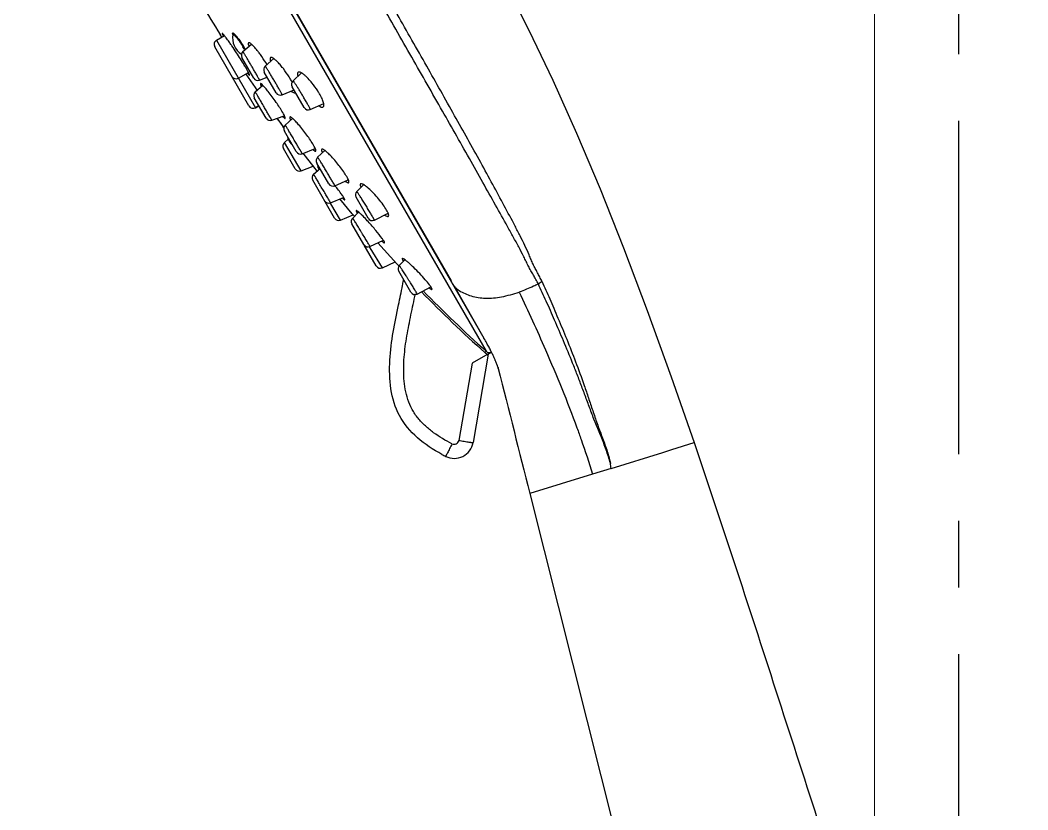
# Model space of a CAD drawing. Extents: x -5853 to -5433, y -3863 to -3269.
# Drawn here: x -5564.06 to -5537.6, y -3645.49 to -3624.75 of the extents above; entities that cross this region are included whole.
import ezdxf

# ---------------------------------------------------------------- set-up
doc = ezdxf.new("R2010")
doc.units = 0
doc.header["$LTSCALE"] = 7
doc.linetypes.add('CENTER', pattern=[2, 1.25, -0.25, 0.25, -0.25])
doc.layers.get('0').update_dxf_attribs({"color": 2, "linetype": 'CONTINUOUS'})
doc.layers.add('CL', color=1, linetype='CENTER')
doc.layers.add('DWG', color=7, linetype='CONTINUOUS')

msp = doc.modelspace()

# ---------------------------------------------------------------- linework, layer by layer
at = {"color": 7, "linetype": 'Continuous', "lineweight": 15}
msp.add_line((-5541.62848, -3572.46319), (-5541.62848, -3730.36303), dxfattribs=at)
at = {"layer": 'CL'}
msp.add_line((-5539.42849, -3501.39997), (-5539.42849, -3747.50424), dxfattribs=at)
at = {"layer": 'DWG', "linetype": 'Continuous'}
for p, q in [((-5564.06284, -3612.01146), (-5551.88653, -3633.10145)), ((-5564.03795, -3612.30439), (-5551.82998, -3633.44922)), ((-5563.62338, -3612.75896), (-5552.74579, -3631.60306)), ((-5558.76536, -3625.19955), (-5558.80774, -3625.13231)), ((-5558.4756, -3625.13353), (-5558.47557, -3625.13336)), ((-5558.90753, -3625.28163), (-5558.69865, -3625.16103)), ((-5558.90753, -3625.28163), (-5557.88404, -3627.05437)), ((-5558.21426, -3625.5801), (-5557.99186, -3625.38471)), ((-5558.05479, -3627.00862), (-5558.95328, -3625.45238)), ((-5557.92815, -3626.27663), (-5558.23999, -3625.7365)), ((-5557.6285, -3625.96111), (-5557.40509, -3625.76186)), ((-5558.33253, -3626.27756), (-5558.0695, -3626.1257)), ((-5558.12421, -3626.17474), (-5558.13292, -3626.16201)), ((-5557.88541, -3626.52356), (-5558.12421, -3626.17474)), ((-5557.33981, -3626.66024), (-5557.65352, -3626.11688)), ((-5556.89691, -3626.34705), (-5556.67319, -3626.14248)), ((-5557.88939, -3626.63773), (-5557.69024, -3626.46581)), ((-5557.77508, -3626.33083), (-5557.57445, -3626.25384)), ((-5557.83766, -3626.5933), (-5557.88541, -3626.52356)), ((-5557.18447, -3626.71355), (-5556.87183, -3626.58656)), ((-5556.60429, -3627.04995), (-5556.92078, -3626.50178)), ((-5557.60685, -3627.33018), (-5557.91592, -3626.79485)), ((-5557.88404, -3627.05437), (-5557.79557, -3627.0033)), ((-5557.79557, -3627.0033), (-5557.88404, -3627.05437)), ((-5556.44568, -3627.10188), (-5556.09302, -3626.94694)), ((-5557.45455, -3627.38469), (-5557.1327, -3627.26365)), ((-5557.10114, -3627.51237), (-5556.90796, -3627.33677)), ((-5557.13968, -3627.57852), (-5557.15775, -3627.554)), ((-5556.81325, -3628.20769), (-5557.12523, -3627.66732)), ((-5557.12234, -3627.96747), (-5557.0239, -3627.88161)), ((-5557.12234, -3627.96747), (-5557.0239, -3627.88161)), ((-5556.68645, -3628.71387), (-5557.12234, -3627.96747)), ((-5556.83931, -3628.65959), (-5557.14843, -3628.12417)), ((-5556.65812, -3628.2611), (-5556.31491, -3628.12261)), ((-5556.56705, -3628.33008), (-5556.62903, -3628.24944)), ((-5556.31842, -3628.65358), (-5556.56705, -3628.33008)), ((-5556.25185, -3628.35264), (-5556.06441, -3628.17577)), ((-5556.68645, -3628.71387), (-5556.36613, -3628.59152)), ((-5556.68645, -3628.71387), (-5556.36613, -3628.59152)), ((-5555.96005, -3629.05006), (-5556.27418, -3628.50598)), ((-5556.35738, -3628.80343), (-5556.18906, -3628.64693)), ((-5556.26658, -3628.719), (-5556.31842, -3628.65358)), ((-5556.2666, -3628.71897), (-5556.31842, -3628.65358)), ((-5555.80664, -3629.95118), (-5556.38038, -3628.95743)), ((-5555.80132, -3629.10194), (-5555.44649, -3628.94587)), ((-5555.22436, -3629.2553), (-5555.04413, -3629.07505)), ((-5555.90478, -3629.57707), (-5555.91905, -3629.55318)), ((-5555.91177, -3629.55088), (-5555.56927, -3629.40811)), ((-5555.64983, -3630.00386), (-5555.90478, -3629.57707)), ((-5555.3415, -3629.83912), (-5555.66765, -3629.44896)), ((-5554.92641, -3629.95612), (-5555.24401, -3629.40602)), ((-5555.64983, -3630.00386), (-5555.32002, -3629.86482)), ((-5555.64983, -3630.00386), (-5555.32002, -3629.86482)), ((-5555.28545, -3629.90615), (-5555.3415, -3629.83912)), ((-5555.33201, -3629.95052), (-5555.17487, -3629.7966)), ((-5554.76244, -3630.00555), (-5554.39903, -3629.82557)), ((-5555.03807, -3630.64699), (-5555.3526, -3630.1022)), ((-5554.71426, -3631.20784), (-5555.02903, -3630.66264)), ((-5554.8757, -3630.72964), (-5554.89192, -3630.70305)), ((-5554.87706, -3630.69788), (-5554.52471, -3630.5348)), ((-5554.16834, -3631.15269), (-5554.67189, -3630.59897)), ((-5554.55274, -3631.25842), (-5554.8757, -3630.72964)), ((-5554.55274, -3631.25842), (-5554.21632, -3631.09997)), ((-5554.55274, -3631.25842), (-5554.21632, -3631.09997)), ((-5554.16351, -3631.158), (-5554.16834, -3631.15269)), ((-5554.11749, -3631.20711), (-5554.16351, -3631.158)), ((-5554.11691, -3631.20773), (-5554.16351, -3631.158)), ((-5554.10682, -3631.19825), (-5553.96251, -3631.04515)), ((-5553.80512, -3631.89826), (-5554.12381, -3631.34626)), ((-5553.63761, -3631.94589), (-5553.27757, -3631.75363)), ((-5552.66748, -3631.73938), (-5552.65354, -3631.76367)), ((-5552.65332, -3631.76363), (-5551.88654, -3633.10146)), ((-5551.8625, -3633.14339), (-5551.88654, -3633.10146)), ((-5551.78587, -3633.52616), (-5552.19531, -3633.76291)), ((-5551.7702, -3633.52681), (-5552.17149, -3635.84765)), ((-5551.82998, -3633.44922), (-5551.86293, -3633.48559)), ((-5551.68456, -3633.47769), (-5551.77026, -3633.52718)), ((-5552.19531, -3633.76291), (-5552.54546, -3635.78913)), ((-5551.52156, -3633.85695), (-5551.52676, -3633.84222)), ((-5551.51733, -3633.86926), (-5551.52156, -3633.85695)), ((-5551.51409, -3633.87893), (-5551.51733, -3633.86926)), ((-5551.51419, -3633.87872), (-5551.50905, -3633.89918)), ((-5551.51159, -3633.88659), (-5551.51409, -3633.87893)), ((-5551.50977, -3633.89227), (-5551.51159, -3633.88659)), ((-5551.50865, -3633.89585), (-5551.50977, -3633.89227)), ((-5551.50806, -3633.89782), (-5551.50865, -3633.89585)), ((-5551.50774, -3633.89886), (-5551.50806, -3633.89782)), ((-5551.50775, -3633.89885), (-5551.50774, -3633.89886)), ((-5546.95085, -3636.03109), (-5546.36635, -3635.84871)), ((-5548.54082, -3636.52365), (-5547.19062, -3636.10551)), ((-5547.19062, -3636.10551), (-5546.95085, -3636.03109)), ((-5548.5446, -3636.52491), (-5549.03059, -3636.67467)), ((-5549.03154, -3636.67488), (-5550.682, -3637.18231)), ((-5550.68189, -3637.18274), (-5543.79273, -3664.53469))]:
    msp.add_line(p, q, dxfattribs=at)
for points in [[(-5551.33445, -3623.76714), (-5550.70565, -3625.01634), (-5550.07943, -3626.3312), (-5549.45645, -3627.71829), (-5548.83595, -3629.18446), (-5548.21653, -3630.73504), (-5547.59517, -3632.37642), (-5546.96673, -3634.11781), (-5546.36622, -3635.84909)], [(-5558.47559, -3625.1335), (-5558.47509, -3625.12894), (-5558.47509, -3625.12816)], [(-5551.57464, -3633.71888), (-5551.58095, -3633.70379), (-5551.58764, -3633.688), (-5551.59471, -3633.67154), (-5551.60217, -3633.65441), (-5551.61003, -3633.63661), (-5551.6183, -3633.61813), (-5551.62698, -3633.59897), (-5551.6361, -3633.57914), (-5551.64565, -3633.55864), (-5551.65564, -3633.53746), (-5551.66609, -3633.51562), (-5551.67699, -3633.49312), (-5551.68835, -3633.46996), (-5551.70018, -3633.44617), (-5551.71247, -3633.42174), (-5551.72525, -3633.39667), (-5551.7385, -3633.37097), (-5551.75226, -3633.34463), (-5551.76651, -3633.31767), (-5551.78127, -3633.29008), (-5551.79653, -3633.26188), (-5551.81229, -3633.23307), (-5551.82855, -3633.20371), (-5551.84528, -3633.17382), (-5551.8625, -3633.14339)], [(-5551.553, -3633.77243), (-5551.55789, -3633.76006), (-5551.56312, -3633.74702), (-5551.5687, -3633.7333), (-5551.57464, -3633.71888)], [(-5551.52676, -3633.84222), (-5551.53289, -3633.82528), (-5551.53636, -3633.81591), (-5551.5401, -3633.80593), (-5551.54411, -3633.79535), (-5551.54842, -3633.78417), (-5551.553, -3633.77243)]]:
    msp.add_lwpolyline(points, dxfattribs=at)
for centre, radius, start, end in [((-5524.97274, -3603.8546), 39.96934, 210.822063, 212.164429), ((-5557.9843, -3625.22641), 0.5, 169.276823, 237.353495), ((-5558.84503, -3625.38988), 0.125, 120, 210), ((-5565.88052, -3630.47238), 8.93519, 34.342895, 34.969192), ((-5567.95224, -3631.88169), 11.44082, 33.249307, 34.317281), ((-5558.13174, -3625.674), 0.125, 131.303217, 210), ((-5560.37741, -3626.78337), 2.54084, 30.039019, 31.606219), ((-5560.57216, -3626.91021), 2.7914, 30.03901, 31.606206), ((-5560.01112, -3626.57023), 2.11706, 29.244884, 30.007841), ((-5560.24569, -3626.71958), 2.41335, 29.712165, 30.001145), ((-5560.19609, -3627.43674), 3.02009, 36.105958, 37.993094), ((-5560.54454, -3627.68988), 3.45078, 31.650291, 36.092293), ((-5560.27106, -3627.52036), 3.12902, 30.751488, 31.635707), ((-5557.54527, -3626.05438), 0.125, 131.729983, 210), ((-5558.39503, -3626.16931), 0.125, 210, 300), ((-5557.81989, -3626.21413), 0.125, 210, 290.995997), ((-5558.67658, -3627.31328), 1.98608, 27.984207, 30.044821), ((-5556.81253, -3626.43927), 0.125, 132.44138, 210), ((-5557.80768, -3626.73233), 0.125, 130.80315, 210), ((-5557.23156, -3626.59775), 0.125, 210, 292.107303), ((-5557.94654, -3626.94612), 0.125, 210, 300), ((-5556.49603, -3626.98746), 0.125, 210, 293.718893), ((-5557.49858, -3627.2677), 0.125, 210, 290.610906), ((-5524.89743, -3603.79686), 40.06407, 215.978329, 216.413493), ((-5524.89954, -3603.79841), 40.06146, 215.978365, 216.368683), ((-5557.01699, -3627.6048), 0.125, 132.270409, 210), ((-5556.56704, -3627.68117), 0.5, 192.432735, 227.221256), ((-5557.04017, -3628.06169), 0.125, 131.09406, 209.993544), ((-5556.70498, -3628.14521), 0.125, 210, 291.973326), ((-5556.16594, -3628.44345), 0.125, 133.337143, 210), ((-5556.73106, -3628.59708), 0.125, 210.006384, 290.905707), ((-5556.27216, -3628.89488), 0.125, 132.915641, 210), ((-5555.85179, -3628.98758), 0.125, 210, 293.741386), ((-5561.66573, -3633.76068), 7.49443, 37.667339, 38.462727), ((-5555.13577, -3629.34349), 0.125, 135.002458, 210), ((-5555.96, -3629.43556), 0.125, 210, 292.628362), ((-5561.4962, -3632.73876), 6.43055, 30.014844, 30.262368), ((-5555.6984, -3629.88866), 0.125, 210.006371, 292.859364), ((-5555.24437, -3630.03965), 0.125, 134.405741, 210), ((-5554.81814, -3629.89364), 0.125, 210, 296.345499), ((-5554.92978, -3630.58454), 0.125, 210, 294.83642), ((-5554.92077, -3630.60015), 0.125, 206.101434, 209.993228), ((-5558.18832, -3632.57289), 3.80574, 30.020885, 30.440635), ((-5554.60601, -3631.14533), 0.125, 210.006418, 295.22152), ((-5554.01559, -3631.28371), 0.125, 136.694387, 210), ((-5566.07839, -3629.45765), 12.26712, 349.361341, 349.951029), ((-5564.86065, -3629.67512), 11.03011, 349.959591, 350.107975), ((-5610.57766, -3664.91922), 66.74198, 29.8107048, 29.9456689), ((-5551.91019, -3630.89947), 1.13991, 229.3048, 236.771673), ((-5553.69683, -3631.83581), 0.125, 210, 298.101791), ((-5555.70017, -3633.09966), 2.36406, 30.029938, 30.708628), ((-5525.27864, -3604.12889), 39.6048, 224.498153, 227.837231), ((-5525.27764, -3604.12823), 39.55688, 224.518761, 227.836813), ((-5551.74608, -3633.35674), 0.12487, 227.78479, 300.038723), ((-5553.38252, -3630.76592), 3.18877, 300.047144, 300.555511), ((-5552.66418, -3635.76245), 0.5, 243.369405, 350.19), ((-5552.66863, -3635.76784), 0.12499, 243.36358, 350.194305), ((-5550.96162, -3632.36603), 4.29927, 241.900833, 243.375404)]:
    msp.add_arc(centre, radius, start, end, dxfattribs=at)
for points, knots in [([(-5550.45687, -3631.6833), (-5550.47765, -3631.64303), (-5550.51955, -3631.56375), (-5550.57503, -3631.46693), (-5550.6216, -3631.39188), (-5550.66551, -3631.3146), (-5550.71753, -3631.21445), (-5550.77814, -3631.09103), (-5550.86102, -3630.9215), (-5550.97208, -3630.70592), (-5551.11624, -3630.44419), (-5551.32074, -3630.07893), (-5551.58693, -3629.60076), (-5551.92026, -3629.00359), (-5552.40071, -3628.1522), (-5553.03806, -3627.02805), (-5553.84067, -3625.621), (-5554.5348, -3624.40505), (-5555.10745, -3623.40819), (-5555.54162, -3622.64718), (-5555.97953, -3621.88358), (-5556.56599, -3620.86956), (-5557.28212, -3619.61179), (-5558.13239, -3618.13975), (-5558.9465, -3616.72671), (-5560.26388, -3614.44108), (-5561.3108, -3612.63044), (-5562.09757, -3611.26361)], [0, 0, 0, 0, 0.00578359, 0.01144327, 0.01423743, 0.01705482, 0.02278499, 0.02863758, 0.03460327, 0.04686928, 0.05958303, 0.07273613, 0.10029588, 0.1294299, 0.16002095, 0.22506385, 0.29435812, 0.36676105, 0.40375823, 0.4410833, 0.47858321, 0.5161031, 0.5905853, 0.66330395, 0.73306438, 0.79871883, 1, 1, 1, 1]), ([(-5550.36325, -3631.61297), (-5550.38191, -3631.57443), (-5550.41939, -3631.49833), (-5550.47761, -3631.38621), (-5550.53983, -3631.27663), (-5550.59397, -3631.16116), (-5550.64642, -3631.04184), (-5550.71715, -3630.8774), (-5550.81048, -3630.66786), (-5550.93582, -3630.41584), (-5551.11659, -3630.06895), (-5551.35624, -3629.6203), (-5551.65593, -3629.06256), (-5552.08951, -3628.2733), (-5552.66833, -3627.23643), (-5553.39973, -3625.94065), (-5554.16821, -3624.58644), (-5554.9651, -3623.19385), (-5555.50047, -3622.2524), (-5555.77265, -3621.77946)], [0, 0, 0, 0, 0.01144208, 0.02266748, 0.03375538, 0.0451005, 0.05672429, 0.06858619, 0.09293645, 0.11800735, 0.14378484, 0.19746756, 0.25392581, 0.31297696, 0.43810304, 0.57124782, 0.71059128, 0.85418608, 1, 1, 1, 1]), ([(-5558.75798, -3625.10112), (-5558.7599, -3625.10219), (-5558.75863, -3625.11196), (-5558.75364, -3625.12522), (-5558.74298, -3625.1496), (-5558.73389, -3625.1674), (-5558.72847, -3625.17783)], [0, 0, 0, 0, 0.07932022, 0.26901899, 0.57684944, 1, 1, 1, 1]), ([(-5558.55848, -3625.3513), (-5558.58369, -3625.31529), (-5558.61982, -3625.26454), (-5558.66617, -3625.20226), (-5558.69449, -3625.16568), (-5558.71751, -3625.13742), (-5558.73621, -3625.11649), (-5558.74736, -3625.10589), (-5558.75585, -3625.09993), (-5558.75798, -3625.10112)], [0, 0, 0, 0, 0.40992391, 0.58062342, 0.72465491, 0.83984765, 0.92432128, 0.97726002, 1, 1, 1, 1]), ([(-5558.47611, -3625.13406), (-5558.47836, -3625.12737), (-5558.48157, -3625.11584), (-5558.48412, -3625.10207), (-5558.48119, -3625.09065), (-5558.46979, -3625.09089), (-5558.45861, -3625.09851), (-5558.44279, -3625.11117), (-5558.42382, -3625.13036), (-5558.41024, -3625.14539), (-5558.4029, -3625.15387)], [0, 0, 0, 0, 0.14580542, 0.24324123, 0.29932539, 0.35161489, 0.44259618, 0.58152697, 0.7682791, 1, 1, 1, 1]), ([(-5558.47556, -3625.13333), (-5558.47519, -3625.13148), (-5558.47352, -3625.12749), (-5558.46617, -3625.12699), (-5558.45831, -3625.13107), (-5558.448, -3625.13836), (-5558.43554, -3625.14957), (-5558.41429, -3625.1711), (-5558.38391, -3625.20653), (-5558.34413, -3625.25763), (-5558.30092, -3625.31759), (-5558.25664, -3625.3831), (-5558.22767, -3625.42866), (-5558.21345, -3625.45177)], [0, 0, 0, 0, 0.01329193, 0.02602639, 0.04595083, 0.0754127, 0.11476627, 0.16376949, 0.2884191, 0.44316918, 0.6198154, 0.80884117, 1, 1, 1, 1]), ([(-5558.4029, -3625.15387), (-5558.39799, -3625.15953), (-5558.37637, -3625.18512), (-5558.35579, -3625.21159), (-5558.34018, -3625.23239)], [0, 0, 0, 0, 0.22372994, 1, 1, 1, 1]), ([(-5558.34018, -3625.23239), (-5558.32797, -3625.24868), (-5558.27708, -3625.31864), (-5558.22946, -3625.39096), (-5558.19481, -3625.4473)], [0, 0, 0, 0, 0.23536076, 1, 1, 1, 1]), ([(-5558.06802, -3625.35179), (-5558.07596, -3625.35885), (-5558.07574, -3625.39612), (-5558.0666, -3625.42395), (-5558.05979, -3625.44363)], [0, 0, 0, 0, 0.33799906, 1, 1, 1, 1]), ([(-5557.816, -3625.57768), (-5557.84427, -3625.54155), (-5557.88565, -3625.49113), (-5557.94136, -3625.43123), (-5557.97628, -3625.3971), (-5558.00758, -3625.37127), (-5558.03386, -3625.35306), (-5558.05988, -3625.34455), (-5558.06802, -3625.35179)], [0, 0, 0, 0, 0.39600658, 0.5630413, 0.70505142, 0.81982003, 0.90601497, 1, 1, 1, 1]), ([(-5558.12296, -3626.0287), (-5558.14059, -3625.99817), (-5558.22475, -3625.8564), (-5558.31329, -3625.71727), (-5558.38436, -3625.60888)], [0, 0, 0, 0, 0.21381735, 1, 1, 1, 1]), ([(-5557.9058, -3626.09642), (-5557.92293, -3626.06675), (-5557.95796, -3626.00635), (-5558.0107, -3625.91615), (-5558.06245, -3625.8283), (-5558.10359, -3625.75904), (-5558.1337, -3625.70877), (-5558.15331, -3625.67625), (-5558.17052, -3625.64794), (-5558.18507, -3625.62427), (-5558.19546, -3625.6076), (-5558.20229, -3625.5969), (-5558.20625, -3625.59079), (-5558.20933, -3625.58625), (-5558.21178, -3625.58264), (-5558.21304, -3625.58127), (-5558.21403, -3625.57991), (-5558.21424, -3625.58009)], [0, 0, 0, 0, 0.17086392, 0.34815466, 0.52106346, 0.6792905, 0.74986993, 0.81329997, 0.86864892, 0.91507628, 0.95187599, 0.96650096, 0.97852464, 0.98789497, 0.99459205, 0.99860843, 1, 1, 1, 1]), ([(-5557.48986, -3625.73698), (-5557.49891, -3625.74509), (-5557.50338, -3625.78368), (-5557.4945, -3625.81502), (-5557.48819, -3625.83577)], [0, 0, 0, 0, 0.35894534, 1, 1, 1, 1]), ([(-5557.25815, -3625.90006), (-5557.28361, -3625.87158), (-5557.32092, -3625.83221), (-5557.37136, -3625.78687), (-5557.4032, -3625.76174), (-5557.4316, -3625.74383), (-5557.4583, -3625.73099), (-5557.48179, -3625.72975), (-5557.48986, -3625.73698)], [0, 0, 0, 0, 0.38896858, 0.55152286, 0.68980876, 0.80256651, 0.88964249, 1, 1, 1, 1]), ([(-5557.15233, -3626.02834), (-5557.16115, -3626.01685), (-5557.19528, -3625.97316), (-5557.23086, -3625.93059), (-5557.25815, -3625.90006)], [0, 0, 0, 0, 0.26134714, 1, 1, 1, 1]), ([(-5558.03962, -3626.2026), (-5558.0383, -3626.20181), (-5558.03812, -3626.1958), (-5558.04098, -3626.18684), (-5558.04673, -3626.17165), (-5558.06054, -3626.14209), (-5558.08604, -3626.09348), (-5558.10938, -3626.05223), (-5558.12296, -3626.0287)], [0, 0, 0, 0, 0.02369139, 0.07466867, 0.15616994, 0.26817971, 0.58094553, 1, 1, 1, 1]), ([(-5558.09894, -3626.14314), (-5558.09152, -3626.1524), (-5558.07868, -3626.16811), (-5558.06059, -3626.18811), (-5558.04991, -3626.1983), (-5558.04161, -3626.20379), (-5558.03962, -3626.2026)], [0, 0, 0, 0, 0.41888366, 0.72619693, 0.91789192, 1, 1, 1, 1]), ([(-5557.7751, -3626.33084), (-5557.77473, -3626.33069), (-5557.77592, -3626.32852), (-5557.77671, -3626.32597), (-5557.77966, -3626.32039), (-5557.78323, -3626.31335), (-5557.78818, -3626.30413), (-5557.79682, -3626.2882), (-5557.81032, -3626.26385), (-5557.82946, -3626.22978), (-5557.85221, -3626.18972), (-5557.87803, -3626.14459), (-5557.89627, -3626.11292), (-5557.9058, -3626.09642)], [0, 0, 0, 0, 0.00446622, 0.01751668, 0.03921081, 0.06946044, 0.10815428, 0.15507485, 0.27241506, 0.41900312, 0.59175241, 0.78707219, 1, 1, 1, 1]), ([(-5557.31337, -3626.47687), (-5557.33061, -3626.44701), (-5557.36595, -3626.38628), (-5557.41935, -3626.29571), (-5557.47192, -3626.20765), (-5557.51387, -3626.13836), (-5557.54468, -3626.08816), (-5557.56478, -3626.05575), (-5557.58248, -3626.0276), (-5557.59752, -3626.0041), (-5557.60962, -3625.98567), (-5557.61795, -3625.97352), (-5557.62293, -3625.9667), (-5557.62561, -3625.9634), (-5557.62698, -3625.96184), (-5557.62824, -3625.96088), (-5557.62847, -3625.96109)], [0, 0, 0, 0, 0.1710365, 0.34849104, 0.52149294, 0.67970692, 0.75024032, 0.81360156, 0.86886488, 0.91519431, 0.95189231, 0.97844272, 0.98777173, 0.99444012, 0.99845876, 1, 1, 1, 1]), ([(-5556.95737, -3626.3189), (-5556.97148, -3626.29445), (-5557.03177, -3626.19453), (-5557.09846, -3626.09849), (-5557.15233, -3626.02834)], [0, 0, 0, 0, 0.24197261, 1, 1, 1, 1]), ([(-5556.76746, -3626.12707), (-5556.77769, -3626.13647), (-5556.78655, -3626.17637), (-5556.77863, -3626.21153), (-5556.77293, -3626.23343)], [0, 0, 0, 0, 0.3804433, 1, 1, 1, 1]), ([(-5556.65901, -3626.15026), (-5556.67053, -3626.14289), (-5556.69174, -3626.13064), (-5556.72231, -3626.11907), (-5556.74823, -3626.11633), (-5556.76261, -3626.12261), (-5556.76746, -3626.12707)], [0, 0, 0, 0, 0.34932988, 0.62366759, 0.83162827, 1, 1, 1, 1]), ([(-5556.56509, -3626.22465), (-5556.57334, -3626.21708), (-5556.6032, -3626.19055), (-5556.63479, -3626.16578), (-5556.65901, -3626.15026)], [0, 0, 0, 0, 0.28005578, 1, 1, 1, 1]), ([(-5557.75345, -3626.42131), (-5557.75561, -3626.42319), (-5557.75644, -3626.43267), (-5557.74927, -3626.45834), (-5557.73869, -3626.48131), (-5557.73013, -3626.49857)], [0, 0, 0, 0, 0.1040806, 0.29943994, 1, 1, 1, 1]), ([(-5557.54779, -3626.63148), (-5557.57281, -3626.59979), (-5557.61812, -3626.54426), (-5557.67812, -3626.47607), (-5557.71979, -3626.43671), (-5557.74174, -3626.42096), (-5557.75137, -3626.41951), (-5557.75345, -3626.42131)], [0, 0, 0, 0, 0.40628293, 0.71938785, 0.91846176, 0.97230338, 1, 1, 1, 1]), ([(-5557.18451, -3626.71356), (-5557.18411, -3626.7134), (-5557.18472, -3626.71115), (-5557.18569, -3626.7084), (-5557.18821, -3626.70273), (-5557.19167, -3626.69554), (-5557.19638, -3626.6862), (-5557.20479, -3626.67006), (-5557.21804, -3626.64545), (-5557.237, -3626.61109), (-5557.25965, -3626.57073), (-5557.28549, -3626.52531), (-5557.30379, -3626.49347), (-5557.31337, -3626.47687)], [0, 0, 0, 0, 0.00485546, 0.01794744, 0.03960817, 0.0697944, 0.10841201, 0.15525414, 0.2724519, 0.41894216, 0.59165252, 0.7869964, 1, 1, 1, 1]), ([(-5556.57171, -3626.86198), (-5556.58913, -3626.8318), (-5556.62496, -3626.77053), (-5556.6794, -3626.67935), (-5556.73325, -3626.59096), (-5556.77643, -3626.52161), (-5556.80827, -3626.47156), (-5556.82913, -3626.43933), (-5556.84753, -3626.41148), (-5556.86338, -3626.38815), (-5556.8759, -3626.37043), (-5556.8862, -3626.35672), (-5556.89139, -3626.35088), (-5556.89601, -3626.34623), (-5556.89688, -3626.34702)], [0, 0, 0, 0, 0.17137063, 0.3491379, 0.52230127, 0.68046061, 0.75089195, 0.81411257, 0.86921175, 0.91536608, 0.95189774, 0.97830932, 0.9942426, 1, 1, 1, 1]), ([(-5556.40231, -3626.40033), (-5556.41589, -3626.38361), (-5556.46721, -3626.32242), (-5556.5221, -3626.26407), (-5556.56509, -3626.22465)], [0, 0, 0, 0, 0.26967983, 1, 1, 1, 1]), ([(-5556.20404, -3626.68687), (-5556.2181, -3626.66253), (-5556.27855, -3626.56325), (-5556.34674, -3626.4687), (-5556.40231, -3626.40033)], [0, 0, 0, 0, 0.24189013, 1, 1, 1, 1]), ([(-5557.51731, -3627.27478), (-5557.53429, -3627.24537), (-5557.57125, -3627.18151), (-5557.62949, -3627.08118), (-5557.68125, -3626.99221), (-5557.72317, -3626.92029), (-5557.75339, -3626.86852), (-5557.78184, -3626.81984), (-5557.80791, -3626.7753), (-5557.83103, -3626.73587), (-5557.84824, -3626.7066), (-5557.86016, -3626.68638), (-5557.8676, -3626.67379), (-5557.87398, -3626.66304), (-5557.87926, -3626.65416), (-5557.88341, -3626.64726), (-5557.88617, -3626.64264), (-5557.8878, -3626.6401), (-5557.88858, -3626.6387), (-5557.88905, -3626.63826), (-5557.88929, -3626.63765), (-5557.88936, -3626.63771)], [0, 0, 0, 0, 0.13810874, 0.29999809, 0.47173173, 0.55666014, 0.63850299, 0.71548678, 0.78595079, 0.84836033, 0.90137326, 0.92398093, 0.94383354, 0.96081874, 0.97483063, 0.98580328, 0.99368627, 0.9964535, 0.99842966, 0.99961025, 1, 1, 1, 1]), ([(-5557.16858, -3627.18106), (-5557.22165, -3627.08915), (-5557.3444, -3626.90304), (-5557.47555, -3626.72296), (-5557.54779, -3626.63148)], [0, 0, 0, 0, 0.47657674, 1, 1, 1, 1]), ([(-5556.94684, -3626.61774), (-5556.92899, -3626.63173), (-5556.90138, -3626.65202), (-5556.86297, -3626.66391), (-5556.85104, -3626.65906)], [0, 0, 0, 0, 0.63783043, 1, 1, 1, 1]), ([(-5556.11187, -3627.03714), (-5556.10562, -3627.03439), (-5556.0937, -3627.02328), (-5556.08719, -3626.99695), (-5556.08857, -3626.96298), (-5556.09748, -3626.92059), (-5556.11389, -3626.87053), (-5556.14729, -3626.79029), (-5556.17974, -3626.72896), (-5556.20404, -3626.68687)], [0, 0, 0, 0, 0.0535716, 0.11880219, 0.20625006, 0.31904629, 0.45718502, 0.61889786, 1, 1, 1, 1]), ([(-5556.44575, -3627.10191), (-5556.44526, -3627.10169), (-5556.44519, -3627.09945), (-5556.44619, -3627.09625), (-5556.4482, -3627.09049), (-5556.45309, -3627.07919), (-5556.46225, -3627.06016), (-5556.4767, -3627.03214), (-5556.49536, -3626.99735), (-5556.51785, -3626.95659), (-5556.54367, -3626.91076), (-5556.56206, -3626.87869), (-5556.57171, -3626.86198)], [0, 0, 0, 0, 0.00580991, 0.01915046, 0.04085994, 0.07099958, 0.15622242, 0.27312249, 0.41933533, 0.59183254, 0.78704929, 1, 1, 1, 1]), ([(-5556.21928, -3627.00284), (-5556.19953, -3627.0161), (-5556.16727, -3627.03591), (-5556.12533, -3627.04306), (-5556.11187, -3627.03714)], [0, 0, 0, 0, 0.61809258, 1, 1, 1, 1]), ([(-5557.10631, -3627.33383), (-5557.10214, -3627.33224), (-5557.10221, -3627.31969), (-5557.10618, -3627.30647), (-5557.1161, -3627.27932), (-5557.13694, -3627.23748), (-5557.15681, -3627.20144), (-5557.16858, -3627.18106)], [0, 0, 0, 0, 0.07932806, 0.15969446, 0.27022761, 0.58078139, 1, 1, 1, 1]), ([(-5557.45458, -3627.3847), (-5557.45442, -3627.38463), (-5557.45521, -3627.38376), (-5557.45547, -3627.38262), (-5557.45697, -3627.38023), (-5557.45861, -3627.37713), (-5557.46092, -3627.37306), (-5557.46493, -3627.36594), (-5557.47123, -3627.35491), (-5557.48021, -3627.33921), (-5557.49105, -3627.32034), (-5557.50362, -3627.2985), (-5557.51257, -3627.28299), (-5557.51731, -3627.27478)], [0, 0, 0, 0, 0.00409277, 0.01635536, 0.03677772, 0.06533026, 0.10197735, 0.14663054, 0.25944988, 0.4027729, 0.57541293, 0.77528322, 1, 1, 1, 1]), ([(-5557.17585, -3627.28091), (-5557.16772, -3627.28935), (-5557.15328, -3627.30388), (-5557.13309, -3627.32148), (-5557.11894, -3627.33154), (-5557.10928, -3627.33496), (-5557.10631, -3627.33383)], [0, 0, 0, 0, 0.39527743, 0.69358685, 0.89249054, 1, 1, 1, 1]), ([(-5556.7202, -3628.14993), (-5556.73731, -3628.12029), (-5556.77469, -3628.05603), (-5556.83384, -3627.95522), (-5556.8866, -3627.86593), (-5556.92942, -3627.79384), (-5556.96033, -3627.74199), (-5556.98948, -3627.69328), (-5557.01625, -3627.64877), (-5557.04005, -3627.6094), (-5557.06037, -3627.57606), (-5557.07495, -3627.55235), (-5557.08455, -3627.537), (-5557.0901, -3627.52813), (-5557.09445, -3627.52158), (-5557.09777, -3627.51614), (-5557.0996, -3627.51434), (-5557.10078, -3627.51205), (-5557.10106, -3627.51231)], [0, 0, 0, 0, 0.1382135, 0.30023689, 0.47207788, 0.5570371, 0.63889243, 0.71587038, 0.78631098, 0.84868183, 0.90164183, 0.94403733, 0.96098569, 0.9749582, 0.98588984, 0.99373111, 0.99843583, 1, 1, 1, 1]), ([(-5556.9785, -3627.29955), (-5556.98105, -3627.30189), (-5556.98334, -3627.31185), (-5556.97768, -3627.33987), (-5556.96739, -3627.36353), (-5556.95897, -3627.38127)], [0, 0, 0, 0, 0.12000432, 0.31853319, 1, 1, 1, 1]), ([(-5556.75038, -3627.5002), (-5556.77747, -3627.46881), (-5556.82655, -3627.41402), (-5556.88709, -3627.35366), (-5556.92739, -3627.31962), (-5556.94946, -3627.30487), (-5556.96538, -3627.29657), (-5556.97597, -3627.29724), (-5556.9785, -3627.29955)], [0, 0, 0, 0, 0.40098783, 0.71123648, 0.82568565, 0.91077698, 0.96684788, 1, 1, 1, 1]), ([(-5556.35789, -3628.04017), (-5556.41087, -3627.94841), (-5556.53709, -3627.76437), (-5556.6741, -3627.58859), (-5556.75038, -3627.5002)], [0, 0, 0, 0, 0.47577344, 1, 1, 1, 1]), ([(-5556.30131, -3628.19798), (-5556.29646, -3628.196), (-5556.29385, -3628.18333), (-5556.29725, -3628.16825), (-5556.30576, -3628.14042), (-5556.32611, -3628.09729), (-5556.34598, -3628.0608), (-5556.35789, -3628.04017)], [0, 0, 0, 0, 0.09074936, 0.17179322, 0.28145619, 0.58747332, 1, 1, 1, 1]), ([(-5556.65821, -3628.26113), (-5556.65805, -3628.26105), (-5556.65852, -3628.26009), (-5556.65889, -3628.25893), (-5556.66017, -3628.25645), (-5556.66261, -3628.25163), (-5556.66716, -3628.24325), (-5556.67406, -3628.23076), (-5556.683, -3628.21488), (-5556.69382, -3628.19584), (-5556.70643, -3628.17383), (-5556.71543, -3628.1582), (-5556.7202, -3628.14993)], [0, 0, 0, 0, 0.00426877, 0.01649222, 0.03684238, 0.06531695, 0.14647809, 0.2592057, 0.40249479, 0.57516532, 0.77513033, 1, 1, 1, 1]), ([(-5556.38012, -3628.15026), (-5556.36438, -3628.16441), (-5556.34303, -3628.18254), (-5556.31587, -3628.19756), (-5556.30488, -3628.19943), (-5556.30131, -3628.19798)], [0, 0, 0, 0, 0.6745401, 0.87723536, 1, 1, 1, 1]), ([(-5556.14213, -3628.14602), (-5556.14933, -3628.15282), (-5556.14578, -3628.18887), (-5556.13459, -3628.21399), (-5556.12628, -3628.23225)], [0, 0, 0, 0, 0.33052739, 1, 1, 1, 1]), ([(-5555.89211, -3628.33534), (-5555.92117, -3628.30446), (-5555.96341, -3628.2615), (-5556.01945, -3628.21083), (-5556.05421, -3628.18219), (-5556.0849, -3628.16067), (-5556.11057, -3628.14587), (-5556.13478, -3628.13909), (-5556.14213, -3628.14602)], [0, 0, 0, 0, 0.39612866, 0.56271468, 0.70443328, 0.81912231, 0.90558993, 1, 1, 1, 1]), ([(-5555.86255, -3628.98976), (-5555.87978, -3628.95993), (-5555.91754, -3628.89534), (-5555.97755, -3628.79416), (-5556.04172, -3628.6872), (-5556.09542, -3628.59871), (-5556.13629, -3628.53202), (-5556.16372, -3628.48761), (-5556.18816, -3628.44838), (-5556.20907, -3628.41522), (-5556.22415, -3628.3917), (-5556.23413, -3628.3765), (-5556.23994, -3628.36779), (-5556.24446, -3628.36129), (-5556.2481, -3628.35615), (-5556.24991, -3628.35417), (-5556.25143, -3628.35226), (-5556.25173, -3628.35254)], [0, 0, 0, 0, 0.13833481, 0.30051823, 0.47247122, 0.639301, 0.71625066, 0.7866439, 0.84895428, 0.90184445, 0.94416547, 0.96107508, 0.97500857, 0.98590222, 0.99370836, 0.99838853, 1, 1, 1, 1]), ([(-5555.48909, -3628.86203), (-5555.51325, -3628.82018), (-5555.57043, -3628.73178), (-5555.70101, -3628.55296), (-5555.81242, -3628.41997), (-5555.89211, -3628.33534)], [0, 0, 0, 0, 0.21823952, 0.47495539, 1, 1, 1, 1]), ([(-5555.94196, -3629.49801), (-5555.95721, -3629.47185), (-5555.99294, -3629.41108), (-5556.0522, -3629.31088), (-5556.10826, -3629.21655), (-5556.15573, -3629.13691), (-5556.19109, -3629.0777), (-5556.22495, -3629.02113), (-5556.25641, -3628.96868), (-5556.28465, -3628.92175), (-5556.30582, -3628.88668), (-5556.32061, -3628.86231), (-5556.32988, -3628.84707), (-5556.33785, -3628.83403), (-5556.34448, -3628.82325), (-5556.3497, -3628.81486), (-5556.3532, -3628.80926), (-5556.35525, -3628.80617), (-5556.35627, -3628.8045), (-5556.35683, -3628.80395), (-5556.35719, -3628.80325), (-5556.35728, -3628.80333)], [0, 0, 0, 0, 0.11222716, 0.26128098, 0.43148558, 0.5189499, 0.60491302, 0.687096, 0.76333071, 0.83159909, 0.89008935, 0.91517514, 0.93726348, 0.9561917, 0.97184243, 0.9841244, 0.99294698, 0.99603699, 0.99824172, 0.99956032, 1, 1, 1, 1]), ([(-5556.24998, -3628.60116), (-5556.25137, -3628.60242), (-5556.25069, -3628.60942), (-5556.24858, -3628.61426), (-5556.24702, -3628.61784)], [0, 0, 0, 0, 0.32518985, 1, 1, 1, 1]), ([(-5556.24675, -3628.60056), (-5556.24737, -3628.60045), (-5556.24852, -3628.60036), (-5556.24961, -3628.60082), (-5556.24998, -3628.60116)], [0, 0, 0, 0, 0.5594276, 1, 1, 1, 1]), ([(-5556.24702, -3628.61784), (-5556.24628, -3628.61954), (-5556.24248, -3628.62772), (-5556.23812, -3628.63561), (-5556.23454, -3628.6418)], [0, 0, 0, 0, 0.20647121, 1, 1, 1, 1]), ([(-5556.19797, -3628.63829), (-5556.20794, -3628.62882), (-5556.22126, -3628.61643), (-5556.23792, -3628.6044), (-5556.24418, -3628.601), (-5556.24675, -3628.60056)], [0, 0, 0, 0, 0.6650691, 0.87356765, 1, 1, 1, 1]), ([(-5556.23454, -3628.6418), (-5556.23325, -3628.64405), (-5556.22734, -3628.65408), (-5556.22116, -3628.66394), (-5556.21627, -3628.67155)], [0, 0, 0, 0, 0.2231943, 1, 1, 1, 1]), ([(-5555.80146, -3629.102), (-5555.80128, -3629.10191), (-5555.80147, -3629.10092), (-5555.80229, -3629.09863), (-5555.80503, -3629.09278), (-5555.80967, -3629.08379), (-5555.81652, -3629.07105), (-5555.82533, -3629.05509), (-5555.84082, -3629.02754), (-5555.8535, -3629.00545), (-5555.86255, -3628.98976)], [0, 0, 0, 0, 0.00479112, 0.0171272, 0.06593529, 0.14699295, 0.25959172, 0.40275303, 0.5753135, 1, 1, 1, 1]), ([(-5555.52624, -3628.98242), (-5555.50902, -3628.99582), (-5555.48545, -3629.01292), (-5555.45484, -3629.02567), (-5555.44267, -3629.02612), (-5555.43853, -3629.02428)], [0, 0, 0, 0, 0.65716075, 0.86358155, 1, 1, 1, 1]), ([(-5555.43853, -3629.02428), (-5555.43592, -3629.02312), (-5555.43095, -3629.0183), (-5555.42889, -3629.00683), (-5555.43039, -3628.99201), (-5555.43789, -3628.96375), (-5555.45726, -3628.91945), (-5555.47713, -3628.88275), (-5555.48909, -3628.86203)], [0, 0, 0, 0, 0.04805273, 0.10740398, 0.1894218, 0.29797529, 0.59757416, 1, 1, 1, 1]), ([(-5555.12949, -3629.05437), (-5555.13736, -3629.06224), (-5555.13732, -3629.0994), (-5555.12549, -3629.12724), (-5555.11725, -3629.14616)], [0, 0, 0, 0, 0.35032007, 1, 1, 1, 1]), ([(-5554.96636, -3629.1301), (-5554.98516, -3629.115), (-5555.01917, -3629.08943), (-5555.0614, -3629.06344), (-5555.09019, -3629.05179), (-5555.10923, -3629.04688), (-5555.12417, -3629.04905), (-5555.12949, -3629.05437)], [0, 0, 0, 0, 0.38609393, 0.68049812, 0.79163499, 0.87951681, 1, 1, 1, 1]), ([(-5555.60361, -3629.3565), (-5555.61258, -3629.34358), (-5555.65468, -3629.28425), (-5555.69851, -3629.22616), (-5555.73335, -3629.18102)], [0, 0, 0, 0, 0.21610885, 1, 1, 1, 1]), ([(-5555.5525, -3629.43515), (-5555.55563, -3629.42973), (-5555.5718, -3629.40296), (-5555.58934, -3629.37704), (-5555.60361, -3629.3565)], [0, 0, 0, 0, 0.20011627, 1, 1, 1, 1]), ([(-5554.82234, -3629.89198), (-5554.83974, -3629.86183), (-5554.87814, -3629.79666), (-5554.9395, -3629.69485), (-5555.00542, -3629.58749), (-5555.06078, -3629.49889), (-5555.10304, -3629.43229), (-5555.13145, -3629.38803), (-5555.15683, -3629.34904), (-5555.17867, -3629.31613), (-5555.19638, -3629.29007), (-5555.20866, -3629.27281), (-5555.21601, -3629.26307), (-5555.21999, -3629.25836), (-5555.22197, -3629.25613), (-5555.22385, -3629.2548), (-5555.22416, -3629.25511)], [0, 0, 0, 0, 0.13855724, 0.30104042, 0.4731798, 0.63998712, 0.71685466, 0.78713344, 0.84931268, 0.90206571, 0.94425456, 0.97497328, 0.98581289, 0.99357537, 0.99824075, 1, 1, 1, 1]), ([(-5554.9137, -3629.17475), (-5554.9182, -3629.17075), (-5554.93549, -3629.15556), (-5554.95311, -3629.14074), (-5554.96636, -3629.1301)], [0, 0, 0, 0, 0.26192167, 1, 1, 1, 1]), ([(-5554.44103, -3629.7405), (-5554.46846, -3629.69299), (-5554.53537, -3629.59358), (-5554.65032, -3629.44701), (-5554.77798, -3629.30392), (-5554.8686, -3629.21483), (-5554.9137, -3629.17475)], [0, 0, 0, 0, 0.22255584, 0.48512088, 0.75526741, 1, 1, 1, 1]), ([(-5555.9119, -3629.55094), (-5555.91174, -3629.55087), (-5555.91244, -3629.54995), (-5555.91275, -3629.54883), (-5555.91422, -3629.54637), (-5555.91677, -3629.54161), (-5555.92155, -3629.53331), (-5555.92562, -3629.52618), (-5555.92801, -3629.52204)], [0, 0, 0, 0, 0.01573639, 0.06300517, 0.14208444, 0.25266656, 0.56634299, 1, 1, 1, 1]), ([(-5555.60452, -3629.42376), (-5555.59625, -3629.43195), (-5555.58175, -3629.44593), (-5555.56185, -3629.46345), (-5555.54893, -3629.47279), (-5555.54027, -3629.47729), (-5555.5378, -3629.47625)], [0, 0, 0, 0, 0.40641028, 0.70998246, 0.90633596, 1, 1, 1, 1]), ([(-5555.5378, -3629.47625), (-5555.53413, -3629.47471), (-5555.54149, -3629.45373), (-5555.54707, -3629.44456), (-5555.5525, -3629.43515)], [0, 0, 0, 0, 0.26800767, 1, 1, 1, 1]), ([(-5555.2407, -3629.75609), (-5555.24394, -3629.75925), (-5555.23769, -3629.77747), (-5555.23165, -3629.78867), (-5555.22645, -3629.79768)], [0, 0, 0, 0, 0.30274552, 1, 1, 1, 1]), ([(-5555.08921, -3629.8761), (-5555.10843, -3629.85721), (-5555.14262, -3629.82451), (-5555.1874, -3629.78497), (-5555.21726, -3629.76296), (-5555.23303, -3629.75484), (-5555.23935, -3629.75477), (-5555.2407, -3629.75609)], [0, 0, 0, 0, 0.41228825, 0.72240897, 0.91764547, 0.97103208, 1, 1, 1, 1]), ([(-5555.22645, -3629.79768), (-5555.22512, -3629.79998), (-5555.21905, -3629.81024), (-5555.21262, -3629.82028), (-5555.20752, -3629.82801)], [0, 0, 0, 0, 0.22283129, 1, 1, 1, 1]), ([(-5554.92672, -3630.04526), (-5554.94109, -3630.02962), (-5554.9943, -3629.97232), (-5555.04861, -3629.91603), (-5555.08921, -3629.8761)], [0, 0, 0, 0, 0.27172448, 1, 1, 1, 1]), ([(-5554.76267, -3630.00566), (-5554.76197, -3630.0053), (-5554.76338, -3630.0014), (-5554.76515, -3629.99649), (-5554.77, -3629.98655), (-5554.77645, -3629.97395), (-5554.78519, -3629.9577), (-5554.80053, -3629.92998), (-5554.81324, -3629.90774), (-5554.82234, -3629.89198)], [0, 0, 0, 0, 0.01819985, 0.06727178, 0.1482962, 0.26071924, 0.40363016, 0.57590809, 1, 1, 1, 1]), ([(-5554.49369, -3629.87401), (-5554.47489, -3629.88638), (-5554.44641, -3629.90383), (-5554.40796, -3629.9137), (-5554.39682, -3629.90814)], [0, 0, 0, 0, 0.6439126, 1, 1, 1, 1]), ([(-5554.39682, -3629.90814), (-5554.38073, -3629.90013), (-5554.38541, -3629.86198), (-5554.39648, -3629.83021), (-5554.41305, -3629.79077), (-5554.42903, -3629.76128), (-5554.44103, -3629.7405)], [0, 0, 0, 0, 0.29959688, 0.43654709, 0.59993729, 1, 1, 1, 1]), ([(-5554.90719, -3630.64473), (-5554.92261, -3630.61845), (-5554.95888, -3630.55749), (-5555.01922, -3630.45709), (-5555.07642, -3630.36266), (-5555.12489, -3630.283), (-5555.16103, -3630.22381), (-5555.19566, -3630.16728), (-5555.22788, -3630.1149), (-5555.25682, -3630.06806), (-5555.27856, -3630.03308), (-5555.29377, -3630.00879), (-5555.30332, -3629.9936), (-5555.31154, -3629.98066), (-5555.31841, -3629.96983), (-5555.32379, -3629.96183), (-5555.32785, -3629.95508), (-5555.33014, -3629.95296), (-5555.3315, -3629.95002), (-5555.33184, -3629.95035)], [0, 0, 0, 0, 0.1122865, 0.26143639, 0.4316934, 0.51915776, 0.6051068, 0.68726745, 0.76347775, 0.83172437, 0.89019644, 0.9152739, 0.93735334, 0.95627143, 0.97191017, 0.9841772, 0.99298123, 0.99825509, 1, 1, 1, 1]), ([(-5554.55961, -3630.48402), (-5554.61055, -3630.41368), (-5554.73072, -3630.26529), (-5554.85641, -3630.12177), (-5554.92672, -3630.04526)], [0, 0, 0, 0, 0.45530472, 1, 1, 1, 1]), ([(-5554.87728, -3630.69798), (-5554.87711, -3630.69791), (-5554.87765, -3630.69695), (-5554.87803, -3630.69579), (-5554.87939, -3630.6933), (-5554.88193, -3630.68848), (-5554.88666, -3630.68013), (-5554.89075, -3630.67298), (-5554.89315, -3630.66882)], [0, 0, 0, 0, 0.01632874, 0.06366561, 0.14270254, 0.25319512, 0.56662476, 1, 1, 1, 1]), ([(-5554.56786, -3630.55557), (-5554.55897, -3630.56333), (-5554.54328, -3630.57663), (-5554.52172, -3630.5928), (-5554.50719, -3630.60166), (-5554.49759, -3630.60489), (-5554.49485, -3630.60362)], [0, 0, 0, 0, 0.39920824, 0.69968705, 0.89779798, 1, 1, 1, 1]), ([(-5554.50802, -3630.56129), (-5554.51112, -3630.55592), (-5554.52727, -3630.52947), (-5554.54508, -3630.50408), (-5554.55961, -3630.48402)], [0, 0, 0, 0, 0.2004694, 1, 1, 1, 1]), ([(-5554.49485, -3630.60362), (-5554.49098, -3630.60182), (-5554.49573, -3630.58073), (-5554.50256, -3630.57076), (-5554.50802, -3630.56129)], [0, 0, 0, 0, 0.28109901, 1, 1, 1, 1]), ([(-5553.6676, -3631.8924), (-5553.68329, -3631.86591), (-5553.72044, -3631.80459), (-5553.78248, -3631.70381), (-5553.84144, -3631.60916), (-5553.89147, -3631.52942), (-5553.92879, -3631.47024), (-5553.96459, -3631.41376), (-5553.99794, -3631.36146), (-5554.02795, -3631.31472), (-5554.05383, -3631.27478), (-5554.07255, -3631.24623), (-5554.08495, -3631.22768), (-5554.09218, -3631.21696), (-5554.09781, -3631.209), (-5554.10224, -3631.20249), (-5554.10449, -3631.20025), (-5554.10622, -3631.19762), (-5554.10655, -3631.19797)], [0, 0, 0, 0, 0.11239696, 0.26173082, 0.43206221, 0.51950352, 0.60540007, 0.68749463, 0.76364179, 0.83184077, 0.89028418, 0.93742514, 0.95633556, 0.9719643, 0.98421638, 0.99299881, 0.99824756, 1, 1, 1, 1]), ([(-5554.03348, -3631.01109), (-5554.03682, -3631.01463), (-5554.03234, -3631.03298), (-5554.02561, -3631.04483), (-5554.02042, -3631.05381)], [0, 0, 0, 0, 0.31928779, 1, 1, 1, 1]), ([(-5553.86854, -3631.12159), (-5553.88926, -3631.10346), (-5553.92544, -3631.07245), (-5553.97657, -3631.03441), (-5554.00629, -3631.01483), (-5554.02953, -3631.00692), (-5554.03348, -3631.01109)], [0, 0, 0, 0, 0.40947686, 0.71844344, 0.91463003, 1, 1, 1, 1]), ([(-5554.02042, -3631.05381), (-5554.01905, -3631.05619), (-5554.01272, -3631.06681), (-5554.00593, -3631.07716), (-5554.00051, -3631.0851)], [0, 0, 0, 0, 0.22229587, 1, 1, 1, 1]), ([(-5553.31538, -3631.70479), (-5553.35068, -3631.65829), (-5553.43427, -3631.55863), (-5553.57169, -3631.40829), (-5553.71905, -3631.2588), (-5553.81993, -3631.16411), (-5553.86854, -3631.12159)], [0, 0, 0, 0, 0.21763116, 0.48448704, 0.7592251, 1, 1, 1, 1]), ([(-5552.98657, -3636.15856), (-5553.44754, -3635.91237), (-5554.28206, -3635.24772), (-5554.43325, -3633.65981), (-5554.18848, -3632.53962), (-5554.05404, -3631.89238), (-5554.02213, -3631.72234)], [0, 0, 0, 0, 0.30389358, 0.60060586, 0.8958297, 1, 1, 1, 1]), ([(-5553.26302, -3631.78087), (-5553.26611, -3631.77552), (-5553.2823, -3631.7493), (-5553.3005, -3631.72439), (-5553.31538, -3631.70479)], [0, 0, 0, 0, 0.20081637, 1, 1, 1, 1]), ([(-5550.45687, -3631.6833), (-5550.4993, -3631.70397), (-5550.66304, -3631.78111), (-5550.83101, -3631.84947), (-5550.95739, -3631.89342)], [0, 0, 0, 0, 0.26078598, 1, 1, 1, 1]), ([(-5548.56622, -3636.3886), (-5548.59814, -3636.26892), (-5548.67007, -3636.03277), (-5548.78713, -3635.74859), (-5548.88158, -3635.52419), (-5548.97083, -3635.30169), (-5549.07609, -3635.02557), (-5549.19619, -3634.69756), (-5549.3155, -3634.37696), (-5549.43551, -3634.06458), (-5549.59329, -3633.66426), (-5549.79042, -3633.18759), (-5550.02209, -3632.6466), (-5550.24115, -3632.14834), (-5550.38728, -3631.8334), (-5550.45684, -3631.68329)], [0, 0, 0, 0, 0.07324055, 0.14571982, 0.18161221, 0.21721627, 0.28746541, 0.35632543, 0.42376059, 0.48973376, 0.55418958, 0.67818585, 0.79471541, 0.90217392, 1, 1, 1, 1]), ([(-5550.36325, -3631.61297), (-5550.28996, -3631.7643), (-5550.18778, -3632.0014), (-5550.0508, -3632.32567), (-5549.89957, -3632.67744), (-5549.704, -3633.14252), (-5549.47413, -3633.73197), (-5549.28674, -3634.24735), (-5549.1394, -3634.67675), (-5549.02883, -3635.01003), (-5548.91447, -3635.34901), (-5548.78645, -3635.68969), (-5548.65765, -3636.03521), (-5548.58782, -3636.27371), (-5548.5645, -3636.39585)], [0, 0, 0, 0, 0.09863362, 0.15136795, 0.20651086, 0.32324507, 0.44731007, 0.57760795, 0.64491194, 0.71360898, 0.78359473, 0.85475638, 0.92705413, 1, 1, 1, 1]), ([(-5552.72467, -3635.87957), (-5552.89207, -3635.79561), (-5553.13562, -3635.65205), (-5553.42723, -3635.41575), (-5553.62218, -3635.21214), (-5553.78207, -3634.97905), (-5553.89069, -3634.71812), (-5553.95629, -3634.44404), (-5553.99958, -3634.07122), (-5553.9903, -3633.60095), (-5553.914, -3633.04337), (-5553.80133, -3632.49234), (-5553.72276, -3632.12576), (-5553.68646, -3631.94186)], [0, 0, 0, 0, 0.12494689, 0.18745957, 0.24995078, 0.31240872, 0.37486662, 0.43736082, 0.4998745, 0.62484259, 0.74987267, 0.87493336, 1, 1, 1, 1]), ([(-5553.63795, -3631.94608), (-5553.63777, -3631.94598), (-5553.63809, -3631.945), (-5553.63856, -3631.94374), (-5553.63977, -3631.94122), (-5553.64229, -3631.93632), (-5553.64693, -3631.92792), (-5553.65104, -3631.92073), (-5553.65344, -3631.91656)], [0, 0, 0, 0, 0.01800288, 0.06578046, 0.14489039, 0.25523475, 0.56788959, 1, 1, 1, 1]), ([(-5553.33063, -3631.78271), (-5553.32112, -3631.78989), (-5553.30424, -3631.80219), (-5553.28103, -3631.81664), (-5553.26482, -3631.82452), (-5553.25441, -3631.8263), (-5553.25143, -3631.8247)], [0, 0, 0, 0, 0.39165406, 0.68877936, 0.88870332, 1, 1, 1, 1]), ([(-5553.25143, -3631.8247), (-5553.2473, -3631.82249), (-5553.24865, -3631.80957), (-5553.2546, -3631.79652), (-5553.25984, -3631.78638), (-5553.26302, -3631.78087)], [0, 0, 0, 0, 0.29863629, 0.59473336, 1, 1, 1, 1]), ([(-5552.53483, -3631.853), (-5552.43787, -3631.91649), (-5552.21421, -3632.01734), (-5551.83125, -3632.07029), (-5551.40252, -3632.0284), (-5551.10988, -3631.94643), (-5550.95756, -3631.89347)], [0, 0, 0, 0, 0.2131671, 0.44345321, 0.70339467, 1, 1, 1, 1]), ([(-5550.95749, -3631.89376), (-5550.72149, -3632.39501), (-5550.18792, -3633.57178), (-5549.69668, -3634.76782), (-5549.44324, -3635.46096)], [0, 0, 0, 0, 0.4287953, 1, 1, 1, 1]), ([(-5551.7702, -3633.52681), (-5551.77004, -3633.52586), (-5551.77376, -3633.52878), (-5551.77636, -3633.52949), (-5551.78384, -3633.53366), (-5551.79513, -3633.53934), (-5551.80538, -3633.54488), (-5551.8112, -3633.54799)], [0, 0, 0, 0, 0.06264955, 0.14311715, 0.25525926, 0.57110407, 1, 1, 1, 1]), ([(-5551.76144, -3633.51189), (-5551.75448, -3633.50778), (-5551.72841, -3633.49228), (-5551.70253, -3633.47647), (-5551.68358, -3633.46483)], [0, 0, 0, 0, 0.26658193, 1, 1, 1, 1]), ([(-5549.44324, -3635.46096), (-5549.40593, -3635.56301), (-5549.26142, -3635.96518), (-5549.12688, -3636.37089), (-5549.03059, -3636.67467)], [0, 0, 0, 0, 0.2542844, 1, 1, 1, 1]), ([(-5552.72467, -3635.87957), (-5552.73543, -3635.90104), (-5552.75654, -3635.94318), (-5552.7871, -3636.00433), (-5552.81517, -3636.06063), (-5552.83964, -3636.10986), (-5552.85741, -3636.14567), (-5552.86905, -3636.16943), (-5552.87597, -3636.18327), (-5552.88085, -3636.19395), (-5552.88555, -3636.2022), (-5552.88617, -3636.20626), (-5552.88883, -3636.20915), (-5552.8883, -3636.20941)], [0, 0, 0, 0, 0.19564502, 0.38403052, 0.5569724, 0.70817436, 0.83208, 0.88237845, 0.92420456, 0.95708979, 0.98079961, 0.99515877, 1, 1, 1, 1]), ([(-5552.54546, -3635.78913), (-5552.52132, -3635.79331), (-5552.47383, -3635.80145), (-5552.40479, -3635.81306), (-5552.341, -3635.82354), (-5552.28507, -3635.83248), (-5552.2443, -3635.83876), (-5552.21724, -3635.84269), (-5552.2014, -3635.84495), (-5552.18927, -3635.84636), (-5552.17966, -3635.84779), (-5552.17531, -3635.84745), (-5552.17161, -3635.84828), (-5552.1715, -3635.84764)], [0, 0, 0, 0, 0.1940943, 0.38179558, 0.55467497, 0.70621393, 0.83064861, 0.88122935, 0.92332303, 0.95644505, 0.98035702, 0.99489383, 1, 1, 1, 1]), ([(-5546.36635, -3635.84871), (-5545.98502, -3636.96601), (-5545.24194, -3639.20573), (-5544.15154, -3642.57365), (-5543.24458, -3645.37962), (-5542.52395, -3647.62663), (-5541.79957, -3649.87377), (-5540.88998, -3652.68117), (-5539.79791, -3656.04892), (-5538.88238, -3658.85148), (-5538.14807, -3661.09239), (-5537.7825, -3662.21321), (-5537.60377, -3662.77481)], [0, 0, 0, 0, 0.12507888, 0.2500018, 0.37505564, 0.43750445, 0.50000705, 0.62519713, 0.75016075, 0.87509819, 0.93756015, 1, 1, 1, 1])]:
    msp.add_open_spline(points, degree=3, knots=knots, dxfattribs=at)
for points in [[(-5556.85104, -3626.65906), (-5556.84792, -3626.65779), (-5556.84504, -3626.65576), (-5556.84279, -3626.65326)], [(-5556.84279, -3626.65326), (-5556.84066, -3626.65089), (-5556.839, -3626.64807), (-5556.83777, -3626.64514)], [(-5552.67159, -3631.74168), (-5552.66681, -3631.74991), (-5552.66053, -3631.75741), (-5552.65332, -3631.76364)], [(-5550.36325, -3631.61297), (-5550.38935, -3631.64199), (-5550.42184, -3631.66607), (-5550.45687, -3631.6833)], [(-5551.86293, -3633.48559), (-5551.84141, -3633.50508), (-5551.81411, -3633.51946), (-5551.78587, -3633.52616)], [(-5551.50905, -3633.89918), (-5551.23373, -3634.9938), (-5550.95767, -3636.08824), (-5550.68186, -3637.18273)], [(-5548.5446, -3636.52491), (-5548.55059, -3636.4793), (-5548.55804, -3636.43387), (-5548.56622, -3636.3886)]]:
    msp.add_open_spline(points, degree=3, dxfattribs=at)

doc.saveas('drawing.dxf')
